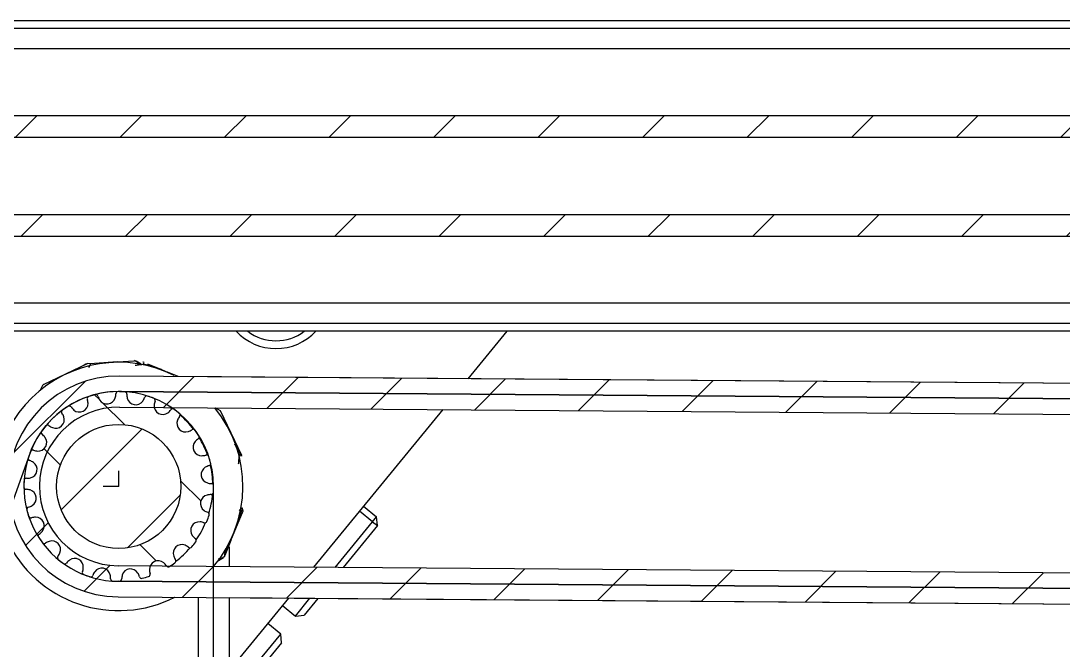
# Model space of a CAD drawing. Header units: millimetres. Extents: x -300 to 1184, y 5 to 1469.
# Drawn here: x 695.54 to 740.31, y 709.2 to 736.24 of the extents above; entities that cross this region are included whole.
import ezdxf

# ---------------------------------------------------------------- set-up
doc = ezdxf.new("R2010")
doc.units = ezdxf.units.MM
doc.linetypes.add('CENTERX2', pattern=[20.319999999999997, 12.7, -2.54, 2.54, -2.54])
pattern_1 = [(45, (0, 0), (-2.245064030267288, 2.245064030267288), [])]

msp = doc.modelspace()

# ---------------------------------------------------------------- hatches: boundary and pattern name
at = {"linetype": 'Continuous', "lineweight": 18}
h = msp.add_hatch(dxfattribs=at)
h.set_pattern_fill('ANSI31', style=0)
h.set_pattern_definition(pattern_1)
h.paths.add_polyline_path([(686.414327114842, 732.1690653803594), (686.414327114842, 731.2357320470261), (931.0809937815089, 731.2357320470261), (931.0809937815089, 732.1690653803594)], flags=0)
h = msp.add_hatch(dxfattribs=at)
h.set_pattern_fill('ANSI31', style=0)
h.set_pattern_definition(pattern_1)
h.paths.add_polyline_path([(931.0809937815089, 726.9690653803594), (931.0809937815089, 727.9023987136928), (686.414327114842, 727.9023987136928), (686.414327114842, 726.9690653803594)], flags=0)
h = msp.add_hatch(dxfattribs=at)
h.set_pattern_fill('ANSI31', style=0)
h.set_pattern_definition(pattern_1)
edge = h.paths.add_edge_path(flags=0)
edge.add_line((919.39510181373, 719.3101821078399), (919.3641790886837, 719.3104167799646))
edge.add_line((919.3641790886837, 719.3104167799646), (699.7785831732149, 720.9768487745088))
edge.add_arc((699.7476604481685, 716.2357320470217), 4.741217569209702, 89.6263081852716, 269.6263081852724)
edge.add_line((699.7167377231222, 711.4946153195345), (919.3332563636374, 709.8279486528655))
edge.add_arc((919.3641790886837, 714.5690653803526), 4.741217569209701, 269.6263081852724, 449.6263081852738)
edge = h.paths.add_edge_path(flags=0)
edge.add_arc((699.7476604481685, 716.2357320470217), 3.407923689931275, 89.48010398396639, 269.48010398396724, ccw=False)
edge.add_line((699.7785831732149, 719.6435154411754), (919.3641790886837, 717.9770834466314))
edge.add_line((919.3641790886837, 717.9770834466314), (919.39510181373, 717.9768487745065))
edge.add_arc((919.3641790886837, 714.5690653803526), 3.407923689931274, -90.51989601603361, 89.48010398396838, ccw=False)
edge.add_line((919.3332563636374, 711.161281986199), (699.7167377231222, 712.8279486528678))
h = msp.add_hatch(dxfattribs=at)
h.set_pattern_fill('ANSI31', angle=90.0000000000002, style=0)
h.set_pattern_definition([(135.0000000000002, (0, 0), (-2.245064030267281, -2.245064030267296), [])])
edge = h.paths.add_edge_path(flags=0)
edge.add_arc((699.7476604481686, 716.2357320470217), 4.074802067318354, 212.3910605271761, 216.3387024695949)
edge.add_arc((696.5458452852481, 713.8804335230866), 0.09999999999999999, 216.3387024696152, 304.2965526326734)
edge.add_arc((696.9778438151188, 713.2470655037113), 0.6666666666666666, 109.2968894706579, 124.29655263268569, ccw=False)
edge.add_arc((696.8798064127999, 713.527065108814), 0.3700000000000001, -22.56712648383359, 109.2968894878203, ccw=False)
edge.add_arc((696.6058553480856, 713.640915560078), 0.6666666666666666, 322.4332103640812, 337.43287353011755, ccw=False)
edge.add_arc((697.2135484441695, 713.1734897598168), 0.1, 142.4332103641505, 230.391060527124)
edge.add_arc((699.7476604481686, 716.2357320470217), 4.074802067318354, 230.3910605271769, 234.338702469594)
edge.add_arc((697.4303805442225, 713.006294739823), 0.1, 234.3387024696056, 322.2965526327065)
edge.add_arc((698.0369570427666, 712.5374208450584), 0.6666666666666666, 127.2968894706664, 142.2965526326919, ccw=False)
edge.add_arc((697.8571932960557, 712.7734210706504), 0.37, -4.567126483855418, 127.2968894878544, ccw=False)
edge.add_arc((697.5614686265552, 712.7970437495842), 0.6666666666666666, 340.4332103640914, 355.43287353012704, ccw=False)
edge.add_arc((698.2838616213834, 712.5402828904156), 0.09999999999999999, 160.4332103641096, 248.391060527149)
edge.add_arc((699.7476604481686, 716.2357320470217), 4.074802067318354, 248.391060527177, 252.3387024695944)
edge.add_arc((698.5417473056337, 712.4482757810008), 0.09999999999999999, 252.3387024696089, 340.2965526327226)
edge.add_arc((699.2635258389067, 712.1897926545026), 0.6666666666666666, 145.2968894706676, 160.2965526326829, ccw=False)
edge.add_arc((699.0196322758192, 712.3586921541929), 0.37, 13.432873516171298, 145.2968894878348, ccw=False)
edge.add_arc((698.7310815926185, 712.2897747083938), 0.6666666666666666, -1.566789635912528, 13.432873530130905, ccw=False)
edge.add_arc((699.4974616266492, 712.2688123321713), 0.1, 178.4332103641153, 266.391060527162)
edge.add_arc((699.7476604481686, 716.2357320470217), 4.074802067318354, 266.3910605271775, 270.3387024695936)
edge.add_arc((699.7711572475272, 712.2609994302562), 0.1, 270.338702469578, 358.2965526327738)
edge.add_arc((700.5374851037654, 712.2382092014043), 0.6666666666666666, 163.2968894706659, 178.296552632685, ccw=False)
edge.add_arc((700.253335725563, 712.3234749153711), 0.3700000000000001, 31.43287351614481, 163.2968894878545, ccw=False)
edge.add_arc((700.0002043799843, 712.1687634646097), 0.6666666666666666, 16.433210364097818, 31.432873530126926, ccw=False)
edge.add_arc((700.7355528358029, 712.3856515147713), 0.09999999999999999, 196.4332103640459, 284.3910605271799)
edge.add_arc((699.7476604481686, 716.2357320470217), 4.074802067318354, 284.3910605271765, 288.3387024695937)
edge.add_arc((700.9982671589876, 712.4627976016313), 0.1, 288.3387024695713, 376.296552632622)
edge.add_arc((701.7341308283023, 712.6779311368141), 0.6666666666666666, 181.2968894706564, 196.2965526326855, ccw=False)
edge.add_arc((701.4375401559086, 712.6712166628932), 0.37, 49.43287351616368, 181.2968894878488, ccw=False)
edge.add_arc((701.2446064077269, 712.4458554419085), 0.6666666666666666, 34.43321036407849, 49.432873530118, ccw=False)
edge.add_arc((701.8769422550042, 712.8793634049566), 0.09999999999999999, 214.4332103640915, 302.3910605270985)
edge.add_arc((699.7476604481686, 716.2357320470217), 4.074802067318354, 302.3910605271774, 306.3387024695949)
edge.add_arc((702.1029589721037, 713.0339168841011), 0.1, 306.3387024696153, 394.2965526326734)
edge.add_arc((702.7363269914789, 713.4659154139717), 0.6666666666666666, 199.2968894706619, 214.2965526326839, ccw=False)
edge.add_arc((702.4563273863762, 713.3678780116529), 0.3700000000000001, 67.43287351616641, 199.2968894878435, ccw=False)
edge.add_arc((702.3424769351124, 713.0939269469387), 0.6666666666666666, 52.43321036409168, 67.43287353013102, ccw=False)
edge.add_arc((702.8099027353735, 713.7016200430226), 0.1, 232.4332103640878, 320.3910605271241)
edge.add_arc((699.7476604481686, 716.2357320470217), 4.074802067318354, 320.3910605271769, 324.3387024695927)
edge.add_arc((702.9770977553673, 713.9184521430756), 0.09999999999999999, 324.3387024695527, 412.2965526326784)
edge.add_arc((703.445971650132, 714.5250286416195), 0.6666666666666666, 217.2968894706554, 232.2965526326832, ccw=False)
edge.add_arc((703.2099714245398, 714.3452648949087), 0.37, 85.43287351614322, 217.2968894878586, ccw=False)
edge.add_arc((703.186348745606, 714.0495402254082), 0.6666666666666666, 70.43321036409048, 85.43287353011573, ccw=False)
edge.add_arc((703.4431096047746, 714.7719332202363), 0.09999999999999999, 250.4332103640886, 338.3910605272096)
edge.add_arc((699.7476604481686, 716.2357320470217), 4.074802067318354, 338.3910605271764, 342.3387024695929)
edge.add_arc((703.5351167141895, 715.0298189044868), 0.09999999999999999, 342.3387024695469, 430.296552632784)
edge.add_arc((703.7935998406875, 715.7515974377598), 0.6666666666666666, 235.29688947066842, 250.2965526326837, ccw=False)
edge.add_arc((703.6247003409973, 715.5077038746722), 0.37, 103.43287351615407, 235.29688948783559, ccw=False)
edge.add_arc((703.6936177867963, 715.2191531914714), 0.6666666666666666, 88.43321036407792, 103.43287353010959, ccw=False)
edge.add_arc((703.7145801630189, 715.9855332255022), 0.09999999999999999, 268.4332103641161, 356.3910605271011)
edge.add_arc((699.7476604481686, 716.2357320470217), 4.074802067318354, 356.3910605271759, 360.3387024695936)
edge.add_arc((703.722393064934, 716.2592288463802), 0.1, 0.3387024695768332, 88.29655263270789)
edge.add_arc((703.745183293786, 717.0255567026185), 0.6666666666666666, 253.2968894706695, 268.2965526326858, ccw=False)
edge.add_arc((703.6599175798193, 716.7414073244161), 0.3700000000000001, 121.43287351615979, 253.2968894878435, ccw=False)
edge.add_arc((703.8146290305805, 716.4882759788374), 0.6666666666666666, 106.43321036408841, 121.43287353011851, ccw=False)
edge.add_arc((703.5977409804188, 717.2236244346559), 0.09999999999999999, 286.4332103641084, 374.3910605272269)
edge.add_arc((699.7476604481686, 716.2357320470217), 4.074802067318354, 14.39106052717719, 18.3387024695919)
edge.add_arc((703.520594893559, 717.4863387578405), 0.1, 18.33870246959097, 106.2965526325847)
edge.add_arc((703.305461358376, 718.2222024271554), 0.6666666666666666, 271.2968894706759, 286.29655263270706, ccw=False)
edge.add_arc((703.312175832297, 717.9256117547615), 0.37, 139.4328735161618, 271.2968894878492, ccw=False)
edge.add_arc((703.5375370532817, 717.7326780065799), 0.6666666666666666, 124.433210364073, 139.432873530118, ccw=False)
edge.add_arc((703.1040290902338, 718.3650138538571), 0.09999999999999999, 304.4332103640577, 392.3910605271885)
edge.add_arc((699.7476604481686, 716.2357320470217), 4.074802067318354, 32.39106052717663, 36.33870246959282)
edge.add_arc((702.9494756110892, 718.5910305709566), 0.1, 36.33870246961443, 124.2965526326897)
edge.add_arc((702.5174770812184, 719.2243985903319), 0.6666666666666666, 289.29688947066194, 304.2965526326839, ccw=False)
edge.add_arc((702.6155144835374, 718.9443989852291), 0.3700000000000001, 157.4328735161502, 289.2968894878327, ccw=False)
edge.add_arc((702.8894655482516, 718.8305485339653), 0.6666666666666666, 142.4332103640899, 157.432873530122, ccw=False)
edge.add_arc((702.2817724521677, 719.2979743342265), 0.1, 322.4332103640481, 410.3910605271328)
edge.add_arc((699.7476604481686, 716.2357320470217), 4.074802067318354, 50.3910605271763, 54.33870246959187)
edge.add_arc((702.0649403521146, 719.4651693542203), 0.09999999999999999, 54.33870246949896, 142.296552632769)
edge.add_arc((701.4583638535705, 719.934043248985), 0.6666666666666666, 307.29688947066313, 322.2965526326832, ccw=False)
edge.add_arc((701.6381276002817, 719.6980430233929), 0.37, 175.432873516165, 307.2968894878199, ccw=False)
edge.add_arc((701.933852269782, 719.6744203444589), 0.6666666666666666, 160.4332103640814, 175.4328735301173, ccw=False)
edge.add_arc((701.2114592749539, 719.9311812036277), 0.1, 340.433210364049, 428.3910605271249)
edge.add_arc((699.7476604481686, 716.2357320470217), 4.074802067318354, 68.39106052717555, 72.33870246959357)
edge.add_arc((700.9535735907034, 720.0231883130425), 0.09999999999999999, 72.33870246954608, 160.2965526327612)
edge.add_arc((700.2317950574306, 720.2816714395406), 0.6666666666666666, 325.2968894706573, 340.2965526326804, ccw=False)
edge.add_arc((700.4756886205179, 720.1127719398503), 0.37, 193.432873516159, 325.29688948784565, ccw=False)
edge.add_arc((700.7642393037189, 720.1816893856493), 0.6666666666666666, 178.433210364078, 193.4328735301081, ccw=False)
edge.add_arc((699.9978592696881, 720.202651761872), 0.09999999999999999, 358.4332103641162, 446.3910605271012)
edge.add_arc((699.7476604481686, 716.2357320470217), 4.074802067318354, 86.39106052717507, 90.33870246959434)
edge.add_arc((699.7241636488101, 720.2104646637869), 0.1, 90.3387024696416, 178.2965526327118)
edge.add_arc((698.9578357925718, 720.233254892639), 0.6666666666666666, 343.2968894706695, 358.29655263267546, ccw=False)
edge.add_arc((699.2419851707743, 720.1479891786723), 0.3700000000000001, 211.4328735161514, 343.2968894878385, ccw=False)
edge.add_arc((699.4951165163529, 720.3027006294335), 0.6666666666666666, 196.4332103640959, 211.4328735301193, ccw=False)
edge.add_arc((698.7597680605343, 720.0858125792719), 0.1, 16.43321036404513, 104.3910605270999)
edge.add_arc((699.7476604481686, 716.2357320470217), 4.074802067318354, 104.3910605271757, 108.3387024695934)
edge.add_arc((698.4970537373496, 720.008666492412), 0.1, 108.3387024695291, 196.2965526326846)
edge.add_arc((697.7611900680348, 719.793532957229), 0.6666666666666666, 1.2968894706651213, 16.2965526326941, ccw=False)
edge.add_arc((698.0577807404287, 719.80024743115), 0.37, -130.56712648387452, 1.2968894878479773, ccw=False)
edge.add_arc((698.2507144886104, 720.0256086521348), 0.6666666666666666, 214.4332103640874, 229.4328735301039, ccw=False)
edge.add_arc((697.6183786413333, 719.5921006890867), 0.09999999999999999, 34.43321036411064, 122.3910605272078)
edge.add_arc((699.7476604481686, 716.2357320470217), 4.074802067318354, 122.3910605271766, 126.3387024695951)
edge.add_arc((697.3923619242337, 719.4375472099422), 0.1, 126.3387024697055, 214.2965526326905)
edge.add_arc((696.7589939048582, 719.0055486800715), 0.6666666666666666, 19.296889470657902, 34.29655263267762, ccw=False)
edge.add_arc((697.038993509961, 719.1035860823903), 0.3700000000000001, -112.56712648384041, 19.296889487836893, ccw=False)
edge.add_arc((697.152843961225, 719.3775371471045), 0.6666666666666666, 232.433210364077, 247.43287353011, ccw=False)
edge.add_arc((696.6854181609638, 718.7698440510208), 0.1, 52.4332103640989, 140.3910605271735)
edge.add_arc((699.7476604481686, 716.2357320470217), 4.074802067318354, 140.3910605271773, 144.3387024695919)
edge.add_arc((696.5182231409701, 718.5530119509676), 0.1, 144.3387024695369, 232.2965526326269)
edge.add_arc((696.0493492462053, 717.9464354524237), 0.6666666666666666, 37.29688947066052, 52.29655263269012, ccw=False)
edge.add_arc((696.2853494717973, 718.1261991991347), 0.37, -94.56712648383501, 37.2968894878191, ccw=False)
edge.add_arc((696.3089721507312, 718.4219238686348), 0.6666666666666666, 250.4332103641033, 265.43287353012624, ccw=False)
edge.add_arc((696.0522112915626, 717.699530873807), 0.1, 70.43321036396503, 158.3910605272693)
edge.add_arc((699.7476604481686, 716.2357320470217), 4.074802067318354, 158.3910605271776, 162.3387024695921)
edge.add_arc((695.9602041821479, 717.4416451895564), 0.09999999999999999, 162.3387024695038, 250.2965526326613)
edge.add_arc((695.7017210556497, 716.7198666562837), 0.6666666666666666, 55.29688947066211, 70.29655263268552, ccw=False)
edge.add_arc((695.87062055534, 716.963760219371), 0.37, -76.56712648384593, 55.29688948784491, ccw=False)
edge.add_arc((695.8017031095409, 717.2523109025718), 0.6666666666666666, 268.4332103640785, 283.4328735301199, ccw=False)
edge.add_arc((695.7807407333182, 716.4859308685411), 0.1, 88.4332103641153, 176.3910605271612)
edge.add_arc((699.7476604481686, 716.2357320470217), 4.074802067318354, 176.3910605271767, 180.3387024695967)
edge.add_arc((695.7729278314032, 716.212235247663), 0.1, 180.3387024696432, 268.2965526327738)
edge.add_arc((695.7501376025513, 715.4459073914248), 0.6666666666666666, 73.2968894706687, 88.29655263268472, ccw=False)
edge.add_arc((695.835403316518, 715.7300567696273), 0.3700000000000001, -58.567126483840184, 73.29688948784269, ccw=False)
edge.add_arc((695.6806918657568, 715.9831881152058), 0.6666666666666666, 286.4332103640771, 301.4328735301244, ccw=False)
edge.add_arc((695.8975799159184, 715.2478396593873), 0.09999999999999999, 106.4332103641885, 194.3910605271638)
edge.add_arc((699.7476604481686, 716.2357320470217), 4.074802067318354, 194.391060527178, 198.3387024695942)
edge.add_arc((695.9747260027782, 714.9851253362026), 0.1, 198.3387024695504, 286.2965526327471)
edge.add_arc((696.1898595379612, 714.2492616668878), 0.6666666666666666, 91.2968894706749, 106.29655263268481, ccw=False)
edge.add_arc((696.1831450640403, 714.5458523392817), 0.37, -40.56712648386309, 91.29688948788322, ccw=False)
edge.add_arc((695.9577838430555, 714.7387860874633), 0.6666666666666666, 304.43321036409293, 319.4328735301177, ccw=False)
edge.add_arc((696.3912918061035, 714.1064502401862), 0.09999999999999999, 124.4332103640201, 212.3910605271334)
edge = h.paths.add_edge_path(flags=0)
edge.add_arc((699.7476604481772, 716.2357320470257), 2.666666666666667, 0, 360)
h = msp.add_hatch(dxfattribs=at)
h.set_pattern_fill('ANSI31', style=0)
h.set_pattern_definition(pattern_1)
edge = h.paths.add_edge_path(flags=0)
edge.add_arc((699.7476604481772, 716.2357320470256), 2.666666666666667, 0, 360)

# ---------------------------------------------------------------- linework, layer by layer
at = {"color": 7, "linetype": 'Continuous', "lineweight": 25}
for p, q in [((931.0809937815089, 736.2357320470261), (686.4143271148421, 736.2357320470261)), ((931.0809937815089, 735.9023987136928), (686.4143271148421, 735.9023987136928)), ((931.0809937815089, 735.0357320470262), (686.4143271148421, 735.0357320470262)), ((686.4143271148421, 732.1690653803594), (931.0809937815089, 732.1690653803594)), ((686.4143271148421, 731.2357320470261), (931.0809937815089, 731.2357320470261)), ((931.0809937815089, 727.9023987136928), (686.4143271148421, 727.9023987136928)), ((931.0809937815089, 726.9690653803594), (686.4143271148421, 726.9690653803594)), ((931.0809937815089, 724.1023987136928), (686.4143271148421, 724.1023987136928)), ((931.0809937815089, 723.2357320470261), (686.4143271148421, 723.2357320470261)), ((929.7476604481747, 722.9023987136927), (686.4143271148421, 722.9023987136927)), ((716.4143271148394, 722.9023987136937), (714.7461487126202, 720.8635139998705)), ((698.4243380364322, 721.5170499572359), (696.4981870514459, 720.603892595725)), ((698.3294933491768, 721.492375762855), (698.2679964716672, 721.4429309230046)), ((698.3792651969994, 721.4956816452727), (698.3294933491768, 721.492375762855)), ((698.5410120371971, 721.4972424602778), (698.4243380364322, 721.5170499572359)), ((698.4563598321033, 721.3465179396911), (698.5537218260329, 721.4884105578703)), ((699.6946772603702, 721.5830522735162), (698.5021340898456, 721.5038426867111)), ((698.5395166923662, 721.4884342870743), (698.5523578079923, 721.4893438667726)), ((699.6946772603702, 721.5830522735162), (699.9392609128552, 721.599297698039)), ((699.9392609128552, 721.599297698039), (700.3978958205059, 721.6297605629653)), ((700.3978958205059, 721.6297605629653), (700.4293717201275, 721.6318512151947)), ((700.5349342629402, 721.584749130721), (700.4187103414351, 721.6426301520869)), ((700.7092959096943, 721.4816544334572), (700.4917318533041, 721.6134156719709)), ((700.800543085216, 721.5775425292146), (700.7867969189767, 721.5744820568266)), ((700.8407512698393, 721.5609302598485), (700.7876232858586, 721.570770415259)), ((700.8183544822643, 721.5252169324804), (700.7960353639417, 721.471195942964)), ((700.8407512698393, 721.5609302598485), (700.800543085216, 721.5775425292146)), ((700.9793178633012, 721.5036805829759), (701.5823486296551, 721.2545345538686)), ((701.5823486296551, 721.2545345538686), (701.8418140912988, 721.1473347341741)), ((919.3641790886838, 719.3104167799646), (699.778583173215, 720.9768487745088)), ((702.300159381236, 720.9579664376048), (701.8418140912988, 721.1473347341741)), ((912.5474086892165, 719.3624030239356), (702.300159381236, 720.9579664376047)), ((696.4772411410866, 720.5690311343926), (696.3514703112386, 720.3479500616501)), ((696.4981870514459, 720.603892595725), (696.478530562053, 720.568297595592)), ((696.5267680728032, 720.6301270432479), (696.513935916546, 720.6113588805783)), ((699.778583173215, 719.6435154411754), (919.3641790886838, 717.9770834466314)), ((704.1150981057706, 719.486730260063), (703.9152813772556, 719.6004040153559)), ((705.0289783583876, 717.5590544587708), (704.1150981057706, 719.486730260063)), ((713.6617650332946, 719.5381561695837), (708.1194215520693, 712.7641808036416)), ((704.9229988907177, 717.5491414173268), (704.9758142563662, 717.5741803370812)), ((705.0266212869568, 717.5451703746533), (705.0289783583876, 717.5590544587708)), ((704.5670277482288, 713.9183327186596), (705.0894709301537, 715.1828494099797)), ((705.0542852834674, 715.3106083645572), (704.9175304674134, 715.2061526646567)), ((705.0894709301537, 715.1828494099797), (705.0637524488545, 715.2983644267953)), ((710.653422391559, 714.7206520007405), (710.0943953961855, 715.178037724228)), ((710.2632588068784, 715.384426337297), (710.8222858022519, 714.9270406138096)), ((709.0469142700637, 712.7571420744683), (710.653422391559, 714.7206520007405)), ((710.8598110046574, 714.5517885900236), (709.3893376902382, 712.7545434279558)), ((710.653422391559, 714.7206520007405), (710.8222858022519, 714.9270406138096)), ((710.653422391559, 714.7206520007405), (710.8598110046574, 714.5517885900236)), ((710.8598110046574, 714.5517885900236), (710.8222858022519, 714.9270406138096)), ((704.4734278599001, 713.6917844064044), (704.2979125476141, 713.2669687524926)), ((704.5670277482288, 713.9183327186596), (704.4734278599001, 713.6917844064044)), ((704.4889265766379, 713.6365440334833), (704.4889265766379, 712.7917325788748)), ((704.0273577034772, 713.053180264913), (704.2417528912187, 713.1900372926956)), ((704.196935475974, 713.1639678071548), (704.3002496155532, 713.2426087705733)), ((704.2979125476141, 713.2669687524926), (704.2858670136886, 713.2378138524554)), ((919.3332563636376, 711.161281986199), (699.7167377231224, 712.8279486528678)), ((699.7167377231224, 711.4946153195345), (919.3332563636376, 709.8279486528655)), ((702.1535170503286, 711.4758687661296), (703.1556238847841, 711.4682637914775)), ((703.1556238847841, 711.4685176608903), (703.1556238847841, 698.2357320470261)), ((704.4889265766379, 711.4583992455413), (704.4889265766379, 698.2357320470261)), ((704.4889265766379, 711.4581453761286), (912.4754448826056, 709.8797386181914)), ((707.0350378727517, 711.4388229733644), (704.488926576638, 708.3269091670032)), ((707.339477955837, 710.6702754681914), (707.9625305907459, 711.4317842441911)), ((708.3049540109205, 711.4291855976784), (707.7147299796283, 710.7078006705436)), ((706.7804509604634, 711.1276611916788), (707.339477955837, 710.6702754681914)), ((707.339477955837, 710.6702754681914), (707.7147299796283, 710.7078006705436)), ((706.706240165609, 709.8963181689642), (706.1472131702062, 710.3537038924754)), ((704.488926576638, 707.1862682268885), (706.706240165609, 709.8963181689642)), ((706.7437653679613, 709.5210661451728), (706.706240165609, 709.8963181689642)), ((706.7437653679613, 709.5210661451728), (704.488926576638, 706.765152066889))]:
    msp.add_line(p, q, dxfattribs=at)
at = {"color": 7, "linetype": 'Continuous'}
for p, q in [((919.3951018137434, 718.6437501133038), (699.7785831732309, 720.3104167799715)), ((699.778583173215, 720.3104167799669), (919.3951018137302, 718.6437501132981)), ((695.9130381961289, 717.6140223182805), (675.776519424798, 661.5910316831614)), ((703.822462515503, 660.0762226405743), (703.822462515503, 716.2357320470178)), ((699.7167377231382, 712.161047314081), (919.3332563636504, 710.4943806474133)), ((919.3332563636371, 710.4943806474074), (699.7167377231222, 712.1610473140763))]:
    msp.add_line(p, q, dxfattribs=at)
at = {"color": 7, "linetype": 'CENTERX2'}
for q in [(699.7476604481844, 716.9023987136928), (699.0809937815179, 716.2357320470263)]:
    msp.add_line((699.7476604481844, 716.2357320470263), q, dxfattribs=at)
at = {"color": 7, "linetype": 'Continuous', "lineweight": 25, "flags": 128}
msp.add_lwpolyline([(701.9509926316958, 719.6270290563933), (701.9581624815763, 719.6223599978069), (702.046017069698, 719.5633625789486)], dxfattribs=at)
at = {"color": 7, "linetype": 'Continuous', "lineweight": 25}
msp.add_circle((699.7476604481774, 716.2357320470256), 2.666666666666762, dxfattribs=at)
for centre, radius, start, end in [((706.5021968775834, 724.491276571863), 2.333333333333371, 222.9177404858804, 317.0822595141213), ((706.5021968775856, 724.4912765718618), 2.000000000000036, 232.6022931661682, 307.3977068338334), ((699.7476604481774, 716.2357320470256), 5.333333333314347, 63.41315461903027, 205.3648814983856), ((699.7476604481687, 716.2357320470217), 4.741217569209662, 89.62630818527296, 269.6263081852724), ((698.4970537373498, 720.0086664924119), 0.1000000000001432, 108.3387024695705, 196.2965526326221), ((697.7611900680349, 719.793532957229), 0.6666666666667571, 1.296889470665923, 16.2965526326922), ((699.7476604481687, 716.2357320470217), 4.074802067318373, 104.3910605271757, 108.3387024695934), ((698.7597680605344, 720.0858125792719), 0.1000000000000368, 16.43321036404513, 104.3910605270999), ((699.495116516353, 720.3027006294335), 0.6666666666666512, 196.4332103640967, 211.4328735301285), ((699.2419851707745, 720.1479891786722), 0.3700000000000409, 211.4328735161522, 343.2968894878562), ((698.9578357925719, 720.233254892639), 0.6666666666667772, 343.2968894706703, 358.2965526326766), ((699.7241636488102, 720.2104646637869), 0.100000000000121, 90.3387024696416, 178.2965526327098), ((699.7476604481687, 716.2357320470217), 4.074802067318354, 86.39106052717507, 90.33870246959434), ((699.9978592696883, 720.202651761872), 0.1000000000000437, 358.4332103641144, 86.39106052716531), ((700.764239303719, 720.1816893856493), 0.6666666666667614, 178.4332103640788, 193.4328735301089), ((700.4756886205181, 720.1127719398503), 0.3700000000000355, 193.4328735161558, 325.2968894878464), ((700.2317950574308, 720.2816714395406), 0.666666666666664, 325.2968894706636, 340.2965526326812), ((700.9535735907035, 720.0231883130424), 0.1000000000000017, 72.338702469484, 160.2965526326998), ((699.7476604481687, 716.2357320470217), 4.074802067318304, 68.39106052717705, 72.33870246959155), ((701.2114592749541, 719.9311812036276), 0.09999999999992903, 340.4332103640886, 68.39106052726927), ((701.9338522697822, 719.6744203444589), 0.6666666666667463, 160.4332103640822, 175.4328735301173), ((699.7476604481687, 716.2357320470217), 3.407923689931312, 89.48010398396914, 269.4801039839681), ((697.3923619242337, 719.4375472099422), 0.09999999999999937, 126.3387024696006, 214.2965526327272), ((699.7476604481687, 716.2357320470217), 4.074802067318304, 122.3910605271753, 126.3387024695938), ((697.6183786413333, 719.5921006890866), 0.1000000000000779, 34.43321036412753, 122.3910605270629), ((698.2507144886105, 720.0256086521347), 0.6666666666666639, 214.4332103640801, 229.4328735301121), ((698.0577807404289, 719.80024743115), 0.3699999999999894, 229.4328735161386, 1.296889487849213), ((701.6381276002818, 719.6980430233928), 0.3700000000000037, 175.4328735161469, 307.2968894878454), ((701.4583638535707, 719.934043248985), 0.6666666666667511, 307.2968894706639, 322.296552632684), ((702.0649403521147, 719.4651693542203), 0.1000000000000673, 54.33870246949897, 142.2965526327291), ((699.7476604481687, 716.2357320470217), 4.074802067318408, 50.3910605271763, 54.33870246959187), ((699.7476604481774, 716.2357320470256), 5.33333333331431, 319.8490173538869, 39.28437492552558), ((697.0389935099612, 719.1035860823902), 0.3700000000000918, 247.4328735161545, 19.2968894878377), ((696.7589939048584, 719.0055486800715), 0.6666666666668094, 19.29688947064625, 34.29655263267841), ((702.6155144835375, 718.9443989852291), 0.3700000000001001, 157.4328735161509, 289.2968894878277), ((702.8894655482517, 718.8305485339653), 0.6666666666666126, 142.4332103640848, 157.4328735301228), ((702.281772452168, 719.2979743342265), 0.1000000000001052, 322.4332103640481, 50.39106052718212), ((699.7476604481774, 716.2357320470256), 4.044201789806523, 37.36760286851023, 49.36216012833408), ((696.5182231409701, 718.5530119509675), 0.1000000000000673, 144.338702469499, 232.2965526326385), ((699.7476604481687, 716.2357320470217), 4.074802067318341, 140.3910605271763, 144.3387024695932), ((696.6854181609639, 718.7698440510208), 0.1000000000000358, 52.43321036409889, 140.3910605271319), ((697.1528439612251, 719.3775371471045), 0.6666666666665751, 232.4332103640779, 247.4328735301198), ((702.5174770812185, 719.2243985903319), 0.6666666666667397, 289.2968894706596, 304.2965526326847), ((702.9494756110893, 718.5910305709566), 0.1000000000000933, 36.33870246961443, 124.2965526326897), ((699.7476604481687, 716.2357320470217), 4.074802067318401, 32.39106052717442, 36.33870246959282), ((696.2853494717975, 718.1261991991346), 0.3700000000000037, 265.4328735161652, 37.29688948784455), ((696.0493492462055, 717.9464354524237), 0.6666666666666324, 37.29688947066128, 52.29655263269093), ((703.3121758322972, 717.9256117547615), 0.3700000000001005, 139.4328735161512, 271.296889487832), ((703.5375370532819, 717.7326780065799), 0.6666666666667281, 124.4332103640874, 139.4328735301188), ((703.1040290902339, 718.3650138538571), 0.09999999999997626, 304.4332103640209, 32.39106052709774), ((699.7476604481774, 716.2357320470256), 4.04420178980648, 19.36760286846627, 31.36216012830587), ((699.7476604481687, 716.2357320470217), 4.074802067318378, 158.3910605271776, 162.3387024695936), ((696.0522112915627, 717.6995308738069), 0.1000000000000149, 70.43321036404822, 158.3910605272087), ((696.3089721507314, 718.4219238686348), 0.6666666666665263, 250.4332103640857, 265.4328735301271), ((695.960204182148, 717.4416451895564), 0.1000000000000755, 162.3387024695658, 250.2965526326613), ((695.7017210556497, 716.7198666562836), 0.6666666666666836, 55.29688947065483, 70.29655263268039), ((695.8706205553401, 716.963760219371), 0.3699999999999813, 283.4328735161557, 55.29688948783561), ((703.3054613583762, 718.2222024271554), 0.6666666666667544, 271.296889470657, 286.2965526326864), ((703.5205948935591, 717.4863387578405), 0.1000000000001432, 18.33870246957047, 106.2965526326655), ((699.7476604481687, 716.2357320470217), 4.074802067318445, 14.39106052717564, 18.3387024695914), ((703.5977409804191, 717.2236244346559), 0.1000000000000046, 286.4332103639834, 14.39106052717914), ((703.6599175798194, 716.741407324416), 0.3700000000000735, 121.4328735161606, 253.2968894878393), ((703.8146290305807, 716.4882759788372), 0.6666666666666834, 106.4332103641052, 121.4328735301277), ((699.7476604481774, 716.2357320470256), 4.04420178980648, 1.367602868437212, 13.36216012825978), ((699.7476604481687, 716.2357320470217), 4.074802067318355, 176.3910605271767, 180.3387024695967), ((695.7807407333185, 716.4859308685411), 0.1000000000000518, 88.43321036418043, 176.3910605271653), ((695.801703109541, 717.2523109025718), 0.6666666666666773, 268.4332103640793, 283.4328735301207), ((703.7451832937862, 717.0255567026184), 0.6666666666667009, 253.2968894706581, 268.2965526326765), ((703.7223930649341, 716.2592288463802), 0.1000000000000066, 0.3387024695768333, 88.29655263270789), ((695.7729278314034, 716.212235247663), 0.1000000000000073, 180.3387024696428, 268.2965526327087), ((695.7501376025514, 715.4459073914247), 0.6666666666667772, 73.2968894706695, 88.29655263268577), ((695.8354033165182, 715.7300567696273), 0.3700000000000409, 301.4328735161522, 73.29688948785532), ((703.6247003409975, 715.5077038746722), 0.3700000000001002, 103.4328735161721, 235.296889487832), ((703.6936177867965, 715.2191531914714), 0.6666666666667382, 88.43321036408854, 103.4328735301199), ((699.7476604481774, 716.2357320470256), 4.044201789806495, 343.3676028684233, 355.3621601282078), ((703.7145801630191, 715.9855332255021), 0.09999999999994441, 268.4332103640492, 356.391060527162), ((699.7476604481687, 716.2357320470217), 4.074802067318354, 356.3910605271759, 0.3387024695927287), ((695.8975799159185, 715.2478396593873), 0.1000000000000016, 106.433210364126, 194.3910605271638), ((699.7476604481687, 716.2357320470217), 4.074802067318373, 194.391060527178, 198.3387024695942), ((695.6806918657569, 715.9831881152058), 0.6666666666666462, 286.4332103640873, 301.4328735301285), ((703.7935998406876, 715.7515974377596), 0.666666666666771, 235.2968894706692, 250.2965526326845), ((699.7476604481687, 716.2357320470217), 4.074802067318412, 338.3910605271764, 342.3387024695929), ((703.5351167141896, 715.0298189044868), 0.09999999999996721, 342.3387024695469, 70.29655263276116), ((695.9747260027784, 714.9851253362026), 0.1000000000000006, 198.33870246953, 286.2965526326846), ((696.1898595379613, 714.2492616668878), 0.6666666666666434, 91.29688947066614, 106.2965526326856), ((696.1831450640403, 714.5458523392817), 0.3700000000000343, 319.43287351615, 91.29688948784921), ((703.20997142454, 714.3452648949086), 0.3699999999999132, 85.43287351614546, 217.296889487856), ((699.7476604481774, 716.2357320470256), 4.044201789806483, 325.3676028684291, 337.3621601281464), ((703.1863487456061, 714.0495402254082), 0.6666666666667083, 70.4332103640914, 85.43287353011651), ((703.4431096047748, 714.7719332202363), 0.09999999999990779, 250.4332103640272, 338.3910605271855), ((696.3912918061037, 714.1064502401862), 0.1000000000000372, 124.4332103641644, 212.3910605271535), ((695.9577838430556, 714.7387860874633), 0.6666666666666817, 304.4332103640801, 319.4328735301185), ((703.4459716501322, 714.5250286416195), 0.6666666666667019, 217.2968894706621, 232.296552632684), ((699.7476604481774, 716.2357320470256), 5.333333333314347, 205.3648814983856, 296.8141595896291), ((699.7476604481687, 716.2357320470217), 4.07480206731842, 212.3910605271774, 216.3387024695949), ((696.5458452852482, 713.8804335230866), 0.1000000000000398, 216.3387024696152, 304.2965526326734), ((696.9778438151188, 713.2470655037113), 0.6666666666667407, 109.2968894706495, 124.2965526326784), ((696.8798064128001, 713.527065108814), 0.3700000000000918, 337.4328735161612, 109.2968894878377), ((702.4563273863763, 713.3678780116529), 0.3700000000001001, 67.43287351615095, 199.2968894878443), ((702.3424769351124, 713.0939269469386), 0.6666666666667612, 52.433210364083, 67.43287353011753), ((702.8099027353736, 713.7016200430224), 0.1000000000000358, 232.4332103640997, 320.3910605271743), ((699.7476604481687, 716.2357320470217), 4.074802067318423, 320.3910605271769, 324.3387024695927), ((702.9770977553674, 713.9184521430756), 0.100000000000001, 324.3387024695527, 52.29655263267757), ((697.2135484441696, 713.1734897598168), 0.1000000000000989, 142.4332103641505, 230.391060527124), ((696.6058553480858, 713.640915560078), 0.6666666666667346, 322.433210364076, 337.4328735301146), ((702.736326991479, 713.4659154139717), 0.6666666666666468, 199.2968894706627, 214.2965526326847), ((699.7476604481774, 716.2357320470256), 4.044201789806463, 307.3676028684525, 319.3621601280894), ((699.7476604481687, 716.2357320470217), 4.074802067318423, 230.3910605271769, 234.338702469594), ((697.4303805442228, 713.006294739823), 0.1000000000000249, 234.3387024695527, 322.2965526326269), ((698.0369570427667, 712.5374208450583), 0.6666666666666606, 127.296889470669, 142.2965526326909), ((697.8571932960558, 712.7734210706503), 0.3700000000000725, 355.4328735161463, 127.2968894878586), ((697.5614686265554, 712.7970437495842), 0.6666666666666011, 340.4332103640889, 355.4328735301173), ((701.4375401559087, 712.6712166628932), 0.3700000000001031, 49.43287351615117, 181.2968894878496), ((701.2446064077271, 712.4458554419084), 0.6666666666667281, 34.43321036408739, 49.43287353012513), ((701.8769422550042, 712.8793634049565), 0.1000000000000372, 214.4332103641114, 302.3910605271536), ((699.7476604481687, 716.2357320470217), 4.074802067318461, 302.3910605271766, 306.3387024695949), ((702.1029589721037, 713.0339168841011), 0.1000000000001072, 306.3387024696677, 34.29655263263584), ((698.2838616213835, 712.5402828904155), 0.1000000000000149, 160.4332103640482, 248.391060527125), ((699.7476604481687, 716.2357320470217), 4.074802067318486, 248.391060527177, 252.3387024695949), ((698.5417473056339, 712.4482757810008), 0.1000000000000411, 252.3387024696287, 340.2965526327226), ((699.2635258389068, 712.1897926545026), 0.666666666666771, 145.2968894706684, 160.2965526326837), ((699.0196322758193, 712.3586921541929), 0.3700000000000077, 13.43287351617208, 145.2968894878356), ((698.7310815926186, 712.2897747083938), 0.6666666666666246, 358.4332103640891, 13.43287353013166), ((700.5374851037656, 712.2382092014042), 0.6666666666667491, 163.2968894706573, 178.2965526326858), ((700.2533357255631, 712.323474915371), 0.3700000000000735, 31.43287351616058, 163.2968894878385), ((700.0002043799844, 712.1687634646097), 0.6666666666666512, 16.43321036409587, 31.43287353012769), ((700.735552835803, 712.3856515147713), 0.0999999999999277, 196.4332103640644, 284.391060527243), ((699.7476604481687, 716.2357320470217), 4.074802067318481, 284.391060527178, 288.3387024695937), ((700.9982671589877, 712.4627976016312), 0.1000000000001097, 288.3387024695918, 16.29655263266546), ((701.7341308283025, 712.6779311368141), 0.6666666666666409, 181.2968894706572, 196.2965526326891), ((699.4974616266493, 712.2688123321713), 0.100000000000055, 178.4332103641153, 266.391060527162), ((699.7476604481687, 716.2357320470217), 4.074802067318354, 266.3910605271775, 270.3387024695951), ((699.7711572475274, 712.2609994302562), 0.09999999999989295, 270.338702469578, 358.2965526327068)]:
    msp.add_arc(centre, radius, start, end, dxfattribs=at)
at = {"color": 7, "linetype": 'Continuous'}
for centre, radius, start, end in [((699.7476604481844, 716.2357320470263), 4.074802067318381, 89.5651914834233, 269.5651914834273), ((699.7476604481685, 716.2357320470217), 4.074802067318382, 89.5651914834233, 269.5651914834257), ((699.7476604481847, 716.2357320470168), 4.074802067318387, 1.43869525243752e-11, 160.2298818179114)]:
    msp.add_arc(centre, radius, start, end, dxfattribs=at)
at = {"color": 7, "linetype": 'Continuous', "lineweight": 25}
for points, knots in [([(700.4564525845708, 721.6336499459791), (700.4882631610024, 721.6148458469321), (700.5549462783613, 721.57542763814), (700.621007138223, 721.5169046586836), (700.6367864612157, 721.4785291599735), (700.6448053872018, 721.4590270378619)], [0, 0, 0, 0, 0.3096902473191087, 0.6491900940961095, 1, 1, 1, 1]), ([(700.8062536341359, 721.4761106178408), (700.7480533938093, 721.4682243177622), (700.6315888906674, 721.4524430423736), (700.515118518492, 721.4367795399639), (700.4568513195468, 721.4289434835143)], [0, 0, 0, 0, 0.4997251416230585, 1, 1, 1, 1]), ([(701.5823486296551, 721.2545345538686), (701.4764669528575, 721.2895187830068), (701.2647249068289, 721.3594802010774), (701.0152092179152, 721.4362518145635), (700.8533022153439, 721.4769450196999), (700.8278837993536, 721.47296632123), (700.8177545006079, 721.4713808005021)], [0, 0, 0, 0, 0.2730693387989614, 0.5460837252842382, 0.8191132935358381, 1, 1, 1, 1]), ([(705.0228724057893, 717.5458068142357), (705.02362447763, 717.5428888941204), (705.0300812441233, 717.5178376585739), (704.9940921976877, 717.5717981670477), (704.9093221639995, 717.716626762281), (704.8128273119715, 717.8973577034307), (704.7448318544165, 718.0280284190496), (704.7301706787497, 718.056203629352)], [0, 0, 0, 0, 0.03741075937891355, 0.321182797387505, 0.6196053336544559, 0.9179793294053763, 1, 1, 1, 1]), ([(704.898059628003, 717.2082468302816), (704.9029205144044, 717.2668372695188), (704.9123957662182, 717.381046720183), (704.921986010117, 717.4952562987215), (704.9266563756769, 717.5508753724224)], [0, 0, 0, 0, 0.513008677445503, 1, 1, 1, 1]), ([(704.9701095512763, 717.5862134474627), (704.9696025124173, 717.5809285110264), (704.9682365150976, 717.5666905312736), (704.9430214582419, 717.6010315377271), (704.9271658733785, 717.6226256489457)], [0, 0, 0, 0, 0.3711858373168018, 0.9999999999999999, 0.9999999999999999, 0.9999999999999999, 0.9999999999999999]), ([(704.5670277482288, 713.9183327186596), (704.6071021081867, 714.0265996411277), (704.6874826207098, 714.2437597087238), (704.8145913218225, 714.5858048893601), (704.927857706865, 714.898024028758), (705.01406345185, 715.1405686840767), (705.0644698374226, 715.2955704978992), (705.0583468001054, 715.3047207348808), (705.0552867877934, 715.3092936022947)], [0, 0, 0, 0, 0.1604417998105118, 0.3218116050390373, 0.491512562508795, 0.6611859169290245, 0.8306763111193891, 1, 1, 1, 1]), ([(704.2979125476141, 713.2669687524926), (704.3045634647442, 713.3042899179646), (704.3178639605777, 713.3789247384196), (704.3645722013123, 713.5383568402067), (704.4015252425783, 713.655161946448), (704.4075088101176, 713.6740754436375)], [0, 0, 0, 0, 0.4560029138185903, 0.9119140618782268, 1, 1, 1, 1]), ([(704.2755034188336, 713.2127299023455), (704.2445696671458, 713.1925158003276), (704.1797245990728, 713.150141864097), (704.0980199373323, 713.1167753452487), (704.0566229001246, 713.1195951405938), (704.0355852562683, 713.121028138079)], [0, 0, 0, 0, 0.3096902473191116, 0.6491900940961026, 1, 1, 1, 1])]:
    msp.add_open_spline(points, degree=3, knots=knots, dxfattribs=at)

doc.saveas('drawing.dxf')
